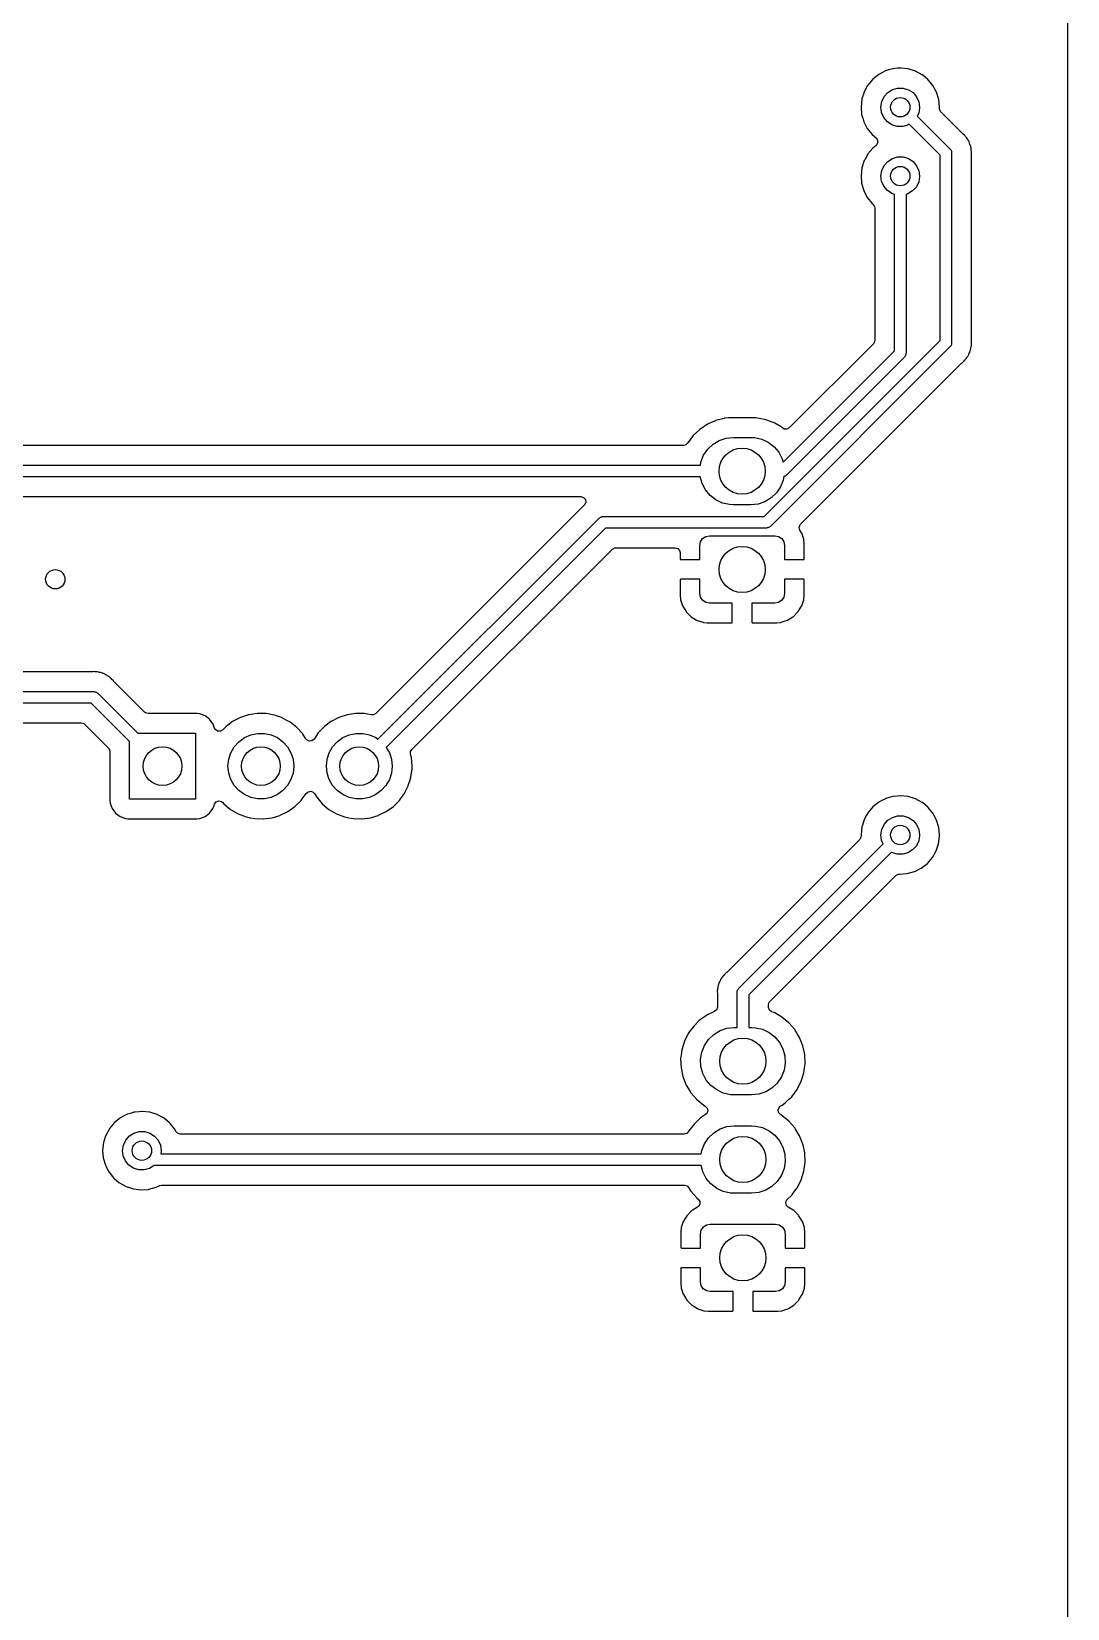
# Model space of a CAD drawing. Extents: x 123 to 292, y -246 to -33.
# Drawn here: x 265.35 to 292.1, y -205.4 to -164.67 of the extents above; entities that cross this region are included whole.
import ezdxf

# ---------------------------------------------------------------- set-up
doc = ezdxf.new("R2010")
doc.units = 0
doc.layers.add('BLACK', color=7, linetype='CONTINUOUS')

msp = doc.modelspace()

# ---------------------------------------------------------------- linework, layer by layer
at = {"layer": 'BLACK', "linetype": 'CONTINUOUS'}
for p, q in [((292.099, -117.357), (292.099, -220.306)), ((287.306, -165.735), (287.227, -165.776)), ((287.397, -165.687), (287.306, -165.735)), ((287.402, -165.684), (287.397, -165.687)), ((287.397, -165.687), (287.397, -165.687)), ((287.481, -165.661), (287.402, -165.684)), ((287.586, -165.63), (287.481, -165.661)), ((287.592, -165.629), (287.586, -165.63)), ((287.586, -165.63), (287.586, -165.63)), ((287.598, -165.628), (287.592, -165.629)), ((287.707, -165.618), (287.598, -165.628)), ((287.598, -165.628), (287.598, -165.628)), ((287.789, -165.611), (287.707, -165.618)), ((287.795, -165.611), (287.789, -165.611)), ((287.98, -165.631), (287.795, -165.611)), ((287.795, -165.611), (287.795, -165.611)), ((287.986, -165.631), (287.98, -165.631)), ((287.98, -165.631), (287.98, -165.631)), ((288.175, -165.69), (287.986, -165.631)), ((288.349, -165.784), (288.175, -165.69)), ((286.939, -166.063), (286.851, -166.225)), ((286.943, -166.057), (286.939, -166.063)), ((286.946, -166.051), (286.943, -166.057)), ((286.943, -166.057), (286.943, -166.057)), ((287.073, -165.9), (286.946, -166.051)), ((287.227, -165.776), (287.073, -165.9)), ((287.458, -166.243), (287.578, -166.168)), ((287.578, -166.168), (287.714, -166.129)), ((287.714, -166.129), (287.856, -166.129)), ((287.856, -166.129), (287.992, -166.17)), ((287.992, -166.17), (288.111, -166.247)), ((288.353, -165.788), (288.349, -165.784)), ((288.495, -165.905), (288.353, -165.788)), ((288.353, -165.788), (288.353, -165.788)), ((288.501, -165.91), (288.495, -165.905)), ((288.505, -165.915), (288.501, -165.91)), ((288.556, -165.977), (288.505, -165.915)), ((288.505, -165.915), (288.505, -165.915)), ((288.626, -166.063), (288.556, -165.977)), ((288.719, -166.238), (288.626, -166.063)), ((286.791, -166.413), (286.769, -166.61)), ((286.793, -166.407), (286.791, -166.413)), ((286.849, -166.231), (286.793, -166.407)), ((286.851, -166.225), (286.849, -166.231)), ((286.849, -166.231), (286.849, -166.231)), ((287.282, -166.618), (287.304, -166.478)), ((287.304, -166.478), (287.364, -166.349)), ((287.364, -166.349), (287.458, -166.243)), ((288.111, -166.247), (288.203, -166.355)), ((288.203, -166.355), (288.262, -166.484)), ((288.262, -166.484), (288.282, -166.624)), ((288.776, -166.427), (288.719, -166.238)), ((288.795, -166.624), (288.776, -166.427)), ((286.769, -166.61), (286.785, -166.807)), ((286.785, -166.807), (286.808, -166.886)), ((286.808, -166.886), (286.812, -166.9)), ((286.812, -166.9), (286.84, -166.997)), ((287.3, -166.758), (287.282, -166.618)), ((287.358, -166.888), (287.3, -166.758)), ((287.449, -166.997), (287.358, -166.888)), ((288.258, -166.776), (288.222, -166.852)), ((288.222, -166.852), (289.065, -167.695)), ((288.282, -166.636), (288.258, -166.776)), ((288.282, -166.624), (288.282, -166.636)), ((288.795, -166.628), (288.795, -166.624)), ((288.795, -166.652), (288.795, -166.628)), ((288.795, -166.628), (288.795, -166.628)), ((288.798, -166.68), (288.795, -166.652)), ((288.832, -166.743), (288.798, -166.68)), ((289.399, -167.31), (288.832, -166.743)), ((286.84, -166.997), (286.93, -167.173)), ((286.93, -167.173), (287.053, -167.328)), ((287.053, -167.328), (287.105, -167.372)), ((287.105, -167.372), (287.158, -167.417)), ((287.567, -167.075), (287.449, -166.997)), ((287.702, -167.118), (287.567, -167.075)), ((287.844, -167.12), (287.702, -167.118)), ((287.981, -167.083), (287.844, -167.12)), ((288.01, -167.065), (287.981, -167.083)), ((288.809, -167.863), (288.01, -167.065)), ((289.408, -167.318), (289.399, -167.31)), ((289.443, -167.347), (289.408, -167.318)), ((289.448, -167.353), (289.443, -167.347)), ((289.456, -167.364), (289.448, -167.353)), ((289.469, -167.379), (289.456, -167.364)), ((289.484, -167.395), (289.469, -167.379)), ((287.073, -167.678), (286.946, -167.829)), ((287.156, -167.612), (287.073, -167.678)), ((287.198, -167.548), (287.156, -167.612)), ((287.158, -167.417), (287.197, -167.477)), ((287.197, -167.477), (287.198, -167.548)), ((289.065, -167.695), (289.075, -167.712)), ((289.075, -167.712), (289.089, -167.726)), ((289.089, -167.726), (289.094, -167.745)), ((289.094, -167.745), (289.104, -167.762)), ((289.104, -167.762), (289.104, -167.782)), ((289.104, -167.782), (289.109, -167.801)), ((289.488, -167.401), (289.484, -167.395)), ((289.507, -167.434), (289.488, -167.401)), ((289.488, -167.401), (289.488, -167.401)), ((289.514, -167.444), (289.507, -167.434)), ((289.541, -167.482), (289.514, -167.444)), ((289.549, -167.502), (289.541, -167.482)), ((289.558, -167.519), (289.549, -167.502)), ((289.568, -167.538), (289.558, -167.519)), ((289.571, -167.545), (289.568, -167.538)), ((289.581, -167.582), (289.571, -167.545)), ((289.571, -167.545), (289.571, -167.545)), ((289.585, -167.593), (289.581, -167.582)), ((289.602, -167.636), (289.585, -167.593)), ((289.604, -167.654), (289.602, -167.636)), ((289.605, -167.658), (289.604, -167.654)), ((289.609, -167.677), (289.605, -167.658)), ((289.615, -167.697), (289.609, -167.677)), ((289.615, -167.705), (289.615, -167.697)), ((289.616, -167.744), (289.615, -167.705)), ((289.615, -167.705), (289.615, -167.705)), ((289.617, -167.756), (289.616, -167.744)), ((289.618, -167.76), (289.617, -167.756)), ((289.618, -167.789), (289.618, -167.76)), ((289.618, -167.793), (289.618, -167.789)), ((289.619, -167.825), (289.618, -167.793)), ((286.791, -168.191), (286.769, -168.388)), ((286.851, -168.003), (286.791, -168.191)), ((286.864, -167.978), (286.851, -168.003)), ((286.943, -167.835), (286.864, -167.978)), ((286.946, -167.829), (286.943, -167.835)), ((286.943, -167.835), (286.943, -167.835)), ((287.304, -168.256), (287.364, -168.127)), ((287.364, -168.127), (287.458, -168.021)), ((287.458, -168.021), (287.578, -167.946)), ((287.578, -167.946), (287.714, -167.907)), ((287.714, -167.907), (287.856, -167.907)), ((287.856, -167.907), (287.992, -167.948)), ((287.992, -167.948), (288.111, -168.025)), ((288.111, -168.025), (288.203, -168.133)), ((288.203, -168.133), (288.262, -168.262)), ((288.809, -172.648), (288.809, -167.863)), ((289.109, -167.801), (289.109, -172.71)), ((289.618, -167.872), (289.62, -167.864)), ((289.618, -167.883), (289.618, -167.872)), ((289.618, -172.673), (289.618, -167.883)), ((289.62, -167.864), (289.619, -167.825)), ((286.769, -168.388), (286.785, -168.585)), ((286.785, -168.585), (286.84, -168.775)), ((287.282, -168.396), (287.304, -168.256)), ((287.3, -168.536), (287.282, -168.396)), ((287.358, -168.666), (287.3, -168.536)), ((288.258, -168.554), (288.197, -168.682)), ((288.282, -168.414), (288.258, -168.554)), ((288.262, -168.262), (288.282, -168.402)), ((288.282, -168.402), (288.282, -168.414)), ((286.84, -168.775), (286.93, -168.951)), ((286.93, -168.951), (287.053, -169.106)), ((287.449, -168.775), (287.358, -168.666)), ((287.567, -168.853), (287.449, -168.775)), ((287.632, -168.874), (287.567, -168.853)), ((287.632, -172.912), (287.632, -168.874)), ((287.981, -168.861), (287.932, -168.874)), ((287.932, -168.874), (287.932, -172.974)), ((288.101, -168.787), (287.981, -168.861)), ((288.197, -168.682), (288.101, -168.787)), ((287.053, -169.106), (287.058, -169.11)), ((287.058, -169.11), (287.058, -169.11)), ((287.058, -169.11), (287.079, -169.128)), ((287.079, -169.128), (287.118, -169.188)), ((287.118, -169.188), (287.123, -169.224)), ((287.123, -169.224), (287.123, -172.649)), ((284.265, -177.192), (288.809, -172.648)), ((287.123, -172.649), (287.103, -172.717)), ((289.618, -172.685), (289.618, -172.673)), ((289.623, -172.731), (289.618, -172.685)), ((289.065, -172.816), (284.433, -177.449)), ((284.756, -175.788), (287.632, -172.912)), ((287.888, -173.08), (284.84, -176.128)), ((287.087, -172.738), (284.917, -174.908)), ((287.103, -172.717), (287.087, -172.738)), ((287.898, -173.063), (287.888, -173.08)), ((287.912, -173.049), (287.898, -173.063)), ((287.917, -173.03), (287.912, -173.049)), ((287.927, -173.013), (287.917, -173.03)), ((287.932, -172.974), (287.927, -172.993)), ((287.927, -172.993), (287.927, -173.013)), ((289.075, -172.799), (289.065, -172.816)), ((289.089, -172.785), (289.075, -172.799)), ((289.094, -172.766), (289.089, -172.785)), ((289.104, -172.749), (289.094, -172.766)), ((289.109, -172.71), (289.104, -172.729)), ((289.104, -172.729), (289.104, -172.749)), ((289.496, -173.1), (289.507, -173.082)), ((289.507, -173.082), (289.517, -173.065)), ((289.517, -173.065), (289.526, -173.054)), ((289.526, -173.054), (289.531, -173.048)), ((289.526, -173.054), (289.526, -173.054)), ((289.531, -173.048), (289.549, -173.006)), ((289.549, -173.006), (289.554, -172.995)), ((289.554, -172.995), (289.576, -172.955)), ((289.576, -172.955), (289.582, -172.934)), ((289.582, -172.934), (289.588, -172.915)), ((289.588, -172.915), (289.597, -172.896)), ((289.597, -172.896), (289.604, -172.85)), ((289.604, -172.85), (289.606, -172.838)), ((289.606, -172.838), (289.616, -172.801)), ((289.616, -172.801), (289.618, -172.794)), ((289.616, -172.801), (289.616, -172.801)), ((289.618, -172.772), (289.619, -172.752)), ((289.618, -172.794), (289.618, -172.772)), ((289.619, -172.752), (289.621, -172.739)), ((289.621, -172.739), (289.623, -172.731)), ((285.209, -177.392), (289.367, -173.234)), ((289.367, -173.234), (289.376, -173.226)), ((289.376, -173.226), (289.382, -173.222)), ((289.376, -173.226), (289.376, -173.226)), ((289.382, -173.222), (289.431, -173.17)), ((289.431, -173.17), (289.434, -173.167)), ((289.434, -173.167), (289.454, -173.147)), ((289.454, -173.147), (289.457, -173.143)), ((289.457, -173.143), (289.465, -173.134)), ((289.465, -173.134), (289.491, -173.106)), ((289.491, -173.106), (289.496, -173.1)), ((283.009, -174.719), (282.899, -174.769)), ((283.013, -174.717), (283.009, -174.719)), ((283.009, -174.719), (283.009, -174.719)), ((283.019, -174.716), (283.013, -174.717)), ((283.235, -174.66), (283.019, -174.716)), ((283.019, -174.716), (283.019, -174.716)), ((283.24, -174.658), (283.235, -174.66)), ((283.235, -174.66), (283.235, -174.66)), ((283.245, -174.658), (283.24, -174.658)), ((283.346, -174.649), (283.245, -174.658)), ((283.245, -174.658), (283.245, -174.658)), ((283.414, -174.643), (283.346, -174.649)), ((284.029, -174.643), (283.414, -174.643)), ((284.03, -174.644), (284.029, -174.643)), ((284.049, -174.644), (284.03, -174.644)), ((284.03, -174.644), (284.03, -174.644)), ((284.053, -174.645), (284.049, -174.644)), ((284.049, -174.644), (284.049, -174.644)), ((284.185, -174.669), (284.053, -174.645)), ((284.278, -174.685), (284.185, -174.669)), ((284.283, -174.686), (284.278, -174.685)), ((284.278, -174.685), (284.278, -174.685)), ((284.503, -174.766), (284.283, -174.686)), ((282.437, -175.105), (282.297, -175.293)), ((282.606, -174.944), (282.437, -175.105)), ((282.8, -174.813), (282.606, -174.944)), ((282.899, -174.769), (282.8, -174.813)), ((284.508, -174.769), (284.503, -174.766)), ((284.539, -174.787), (284.508, -174.769)), ((284.508, -174.769), (284.508, -174.769)), ((284.707, -174.882), (284.539, -174.787)), ((284.748, -174.916), (284.707, -174.882)), ((284.784, -174.937), (284.748, -174.916)), ((284.855, -174.942), (284.784, -174.937)), ((284.917, -174.908), (284.855, -174.942)), ((282.184, -175.363), (223.331, -175.363)), ((282.248, -175.346), (282.184, -175.363)), ((282.29, -175.301), (282.248, -175.346)), ((282.292, -175.302), (282.29, -175.301)), ((282.295, -175.298), (282.292, -175.302)), ((282.297, -175.293), (282.295, -175.298)), ((282.705, -175.614), (282.81, -175.458)), ((282.81, -175.458), (282.947, -175.329)), ((282.947, -175.329), (283.108, -175.232)), ((283.108, -175.232), (283.286, -175.172)), ((283.286, -175.172), (283.473, -175.152)), ((283.473, -175.152), (283.923, -175.152)), ((283.923, -175.152), (284.02, -175.157)), ((284.02, -175.157), (284.203, -175.198)), ((284.203, -175.198), (284.374, -175.278)), ((284.374, -175.278), (284.523, -175.392)), ((284.523, -175.392), (284.644, -175.536)), ((284.644, -175.536), (284.732, -175.702)), ((205.791, -175.872), (282.621, -175.872)), ((282.621, -175.872), (282.635, -175.788)), ((282.635, -175.788), (282.705, -175.614)), ((284.732, -175.702), (284.756, -175.788)), ((282.617, -176.172), (205.853, -176.172)), ((282.664, -176.342), (282.617, -176.172)), ((282.752, -176.508), (282.664, -176.342)), ((284.761, -176.256), (284.691, -176.43)), ((284.776, -176.165), (284.761, -176.256)), ((284.79, -176.157), (284.776, -176.165)), ((284.809, -176.152), (284.79, -176.157)), ((284.823, -176.138), (284.809, -176.152)), ((284.84, -176.128), (284.823, -176.138)), ((215.331, -176.68), (279.537, -176.68)), ((279.537, -176.68), (279.605, -176.701)), ((279.605, -176.701), (279.651, -176.754)), ((279.651, -176.754), (279.661, -176.824)), ((282.873, -176.652), (282.752, -176.508)), ((283.022, -176.766), (282.873, -176.652)), ((284.449, -176.715), (284.288, -176.812)), ((284.586, -176.586), (284.449, -176.715)), ((284.691, -176.43), (284.586, -176.586)), ((279.62, -176.903), (274.239, -182.283)), ((279.628, -176.894), (279.62, -176.903)), ((279.634, -176.887), (279.628, -176.894)), ((279.661, -176.824), (279.634, -176.887)), ((283.193, -176.846), (283.022, -176.766)), ((283.376, -176.887), (283.193, -176.846)), ((283.473, -176.892), (283.376, -176.887)), ((283.923, -176.892), (283.473, -176.892)), ((284.11, -176.872), (283.923, -176.892)), ((284.288, -176.812), (284.11, -176.872)), ((274.294, -182.948), (280.005, -177.236)), ((280.174, -177.492), (274.508, -183.158)), ((280.005, -177.236), (280.023, -177.227)), ((280.023, -177.227), (280.037, -177.213)), ((280.037, -177.213), (280.056, -177.207)), ((280.056, -177.207), (280.073, -177.198)), ((280.073, -177.198), (280.092, -177.198)), ((280.092, -177.198), (280.112, -177.192)), ((280.112, -177.192), (284.265, -177.192)), ((284.327, -177.492), (280.174, -177.492)), ((284.346, -177.487), (284.327, -177.492)), ((284.366, -177.487), (284.346, -177.487)), ((284.383, -177.477), (284.366, -177.487)), ((284.402, -177.472), (284.383, -177.477)), ((284.416, -177.458), (284.402, -177.472)), ((284.433, -177.449), (284.416, -177.458)), ((285.172, -177.479), (285.193, -177.412)), ((285.19, -177.548), (285.172, -177.479)), ((285.23, -177.612), (285.19, -177.548)), ((285.193, -177.412), (285.209, -177.392)), ((282.603, -177.942), (282.622, -177.846)), ((282.603, -178.308), (282.603, -177.942)), ((282.622, -177.846), (282.676, -177.765)), ((282.676, -177.765), (282.757, -177.711)), ((282.757, -177.711), (282.853, -177.692)), ((282.853, -177.692), (284.543, -177.692)), ((284.543, -177.692), (284.639, -177.711)), ((284.639, -177.711), (284.72, -177.765)), ((284.72, -177.765), (284.774, -177.846)), ((284.774, -177.846), (284.793, -177.942)), ((284.793, -177.942), (284.793, -178.308)), ((285.236, -177.625), (285.23, -177.612)), ((285.288, -177.779), (285.236, -177.625)), ((285.291, -177.793), (285.288, -177.779)), ((285.301, -177.888), (285.291, -177.793)), ((285.301, -177.895), (285.301, -177.888)), ((285.301, -178.294), (285.301, -177.895)), ((275.169, -183.216), (280.347, -178.038)), ((280.347, -178.038), (280.41, -178.004)), ((280.41, -178.004), (280.436, -178.001)), ((280.436, -178.001), (281.969, -178.001)), ((281.969, -178.001), (282.037, -178.021)), ((282.037, -178.021), (282.084, -178.075)), ((282.084, -178.075), (282.095, -178.127)), ((282.095, -178.127), (282.095, -178.29)), ((282.095, -178.29), (282.099, -178.305)), ((282.099, -178.305), (282.101, -178.306)), ((282.101, -178.306), (282.109, -178.308)), ((282.109, -178.308), (282.603, -178.308)), ((284.793, -178.308), (285.283, -178.308)), ((285.283, -178.308), (285.298, -178.304)), ((285.298, -178.304), (285.299, -178.302)), ((285.299, -178.302), (285.301, -178.294)), ((282.097, -178.822), (282.095, -178.83)), ((282.095, -178.83), (282.095, -179.229)), ((282.098, -178.82), (282.097, -178.822)), ((282.113, -178.816), (282.098, -178.82)), ((282.603, -178.816), (282.113, -178.816)), ((282.603, -179.182), (282.603, -178.816)), ((282.622, -179.278), (282.603, -179.182)), ((284.793, -179.182), (284.774, -179.278)), ((285.287, -178.816), (284.793, -178.816)), ((284.793, -178.816), (284.793, -179.182)), ((285.295, -178.818), (285.287, -178.816)), ((285.297, -178.819), (285.295, -178.818)), ((285.301, -178.834), (285.297, -178.819)), ((285.301, -179.229), (285.301, -178.834)), ((282.095, -179.229), (282.095, -179.236)), ((282.095, -179.236), (282.105, -179.331)), ((282.105, -179.331), (282.108, -179.345)), ((282.108, -179.345), (282.16, -179.499)), ((282.16, -179.499), (282.166, -179.512)), ((282.166, -179.512), (282.251, -179.65)), ((282.676, -179.359), (282.622, -179.278)), ((282.757, -179.413), (282.676, -179.359)), ((282.853, -179.432), (282.757, -179.413)), ((283.444, -179.432), (282.853, -179.432)), ((283.444, -179.926), (283.444, -179.432)), ((284.543, -179.432), (283.952, -179.432)), ((283.952, -179.432), (283.952, -179.922)), ((284.639, -179.413), (284.543, -179.432)), ((284.72, -179.359), (284.639, -179.413)), ((284.774, -179.278), (284.72, -179.359)), ((285.146, -179.649), (285.231, -179.511)), ((285.231, -179.511), (285.237, -179.498)), ((285.237, -179.498), (285.288, -179.343)), ((285.288, -179.343), (285.291, -179.33)), ((285.291, -179.33), (285.301, -179.236)), ((285.301, -179.236), (285.301, -179.229)), ((282.251, -179.65), (282.26, -179.661)), ((282.26, -179.661), (282.375, -179.776)), ((282.375, -179.776), (282.386, -179.785)), ((282.386, -179.785), (282.524, -179.87)), ((282.524, -179.87), (282.537, -179.876)), ((282.537, -179.876), (282.692, -179.927)), ((282.692, -179.927), (282.705, -179.93)), ((282.705, -179.93), (282.799, -179.94)), ((282.799, -179.94), (282.806, -179.94)), ((282.806, -179.94), (283.426, -179.94)), ((283.426, -179.94), (283.441, -179.936)), ((283.441, -179.936), (283.442, -179.934)), ((283.442, -179.934), (283.444, -179.926)), ((283.952, -179.922), (283.956, -179.937)), ((283.956, -179.937), (283.958, -179.938)), ((283.958, -179.938), (283.966, -179.94)), ((283.966, -179.94), (284.59, -179.94)), ((284.59, -179.94), (284.597, -179.94)), ((284.597, -179.94), (284.692, -179.93)), ((284.692, -179.93), (284.706, -179.927)), ((284.706, -179.927), (284.86, -179.875)), ((284.86, -179.875), (284.873, -179.869)), ((284.873, -179.869), (285.011, -179.784)), ((285.011, -179.784), (285.022, -179.775)), ((285.022, -179.775), (285.137, -179.66)), ((285.137, -179.66), (285.146, -179.649)), ((266.917, -181.206), (253.153, -181.206)), ((266.929, -181.205), (266.917, -181.206)), ((266.975, -181.201), (266.929, -181.205)), ((266.983, -181.202), (266.975, -181.201)), ((266.996, -181.204), (266.983, -181.202)), ((267.016, -181.206), (266.996, -181.204)), ((267.037, -181.206), (267.016, -181.206)), ((267.054, -181.21), (267.037, -181.206)), ((267.082, -181.217), (267.054, -181.21)), ((267.094, -181.219), (267.082, -181.217)), ((267.139, -181.227), (267.094, -181.219)), ((267.159, -181.235), (267.139, -181.227)), ((267.178, -181.242), (267.159, -181.235)), ((267.198, -181.247), (267.178, -181.242)), ((267.205, -181.251), (267.198, -181.247)), ((267.239, -181.269), (267.205, -181.251)), ((267.205, -181.251), (267.205, -181.251)), ((267.249, -181.274), (267.239, -181.269)), ((267.285, -181.29), (267.249, -181.274)), ((267.292, -181.293), (267.285, -181.29)), ((267.285, -181.29), (267.285, -181.29)), ((267.298, -181.298), (267.292, -181.293)), ((267.309, -181.306), (267.298, -181.298)), ((267.325, -181.317), (267.309, -181.306)), ((267.337, -181.323), (267.325, -181.317)), ((267.344, -181.327), (267.337, -181.323)), ((267.36, -181.342), (267.344, -181.327)), ((267.378, -181.359), (267.36, -181.342)), ((267.387, -181.366), (267.378, -181.359)), ((267.39, -181.369), (267.387, -181.366)), ((267.411, -181.39), (267.39, -181.369)), ((267.414, -181.392), (267.411, -181.39)), ((267.465, -181.441), (267.414, -181.392)), ((267.47, -181.448), (267.465, -181.441)), ((267.478, -181.456), (267.47, -181.448)), ((267.47, -181.448), (267.47, -181.448)), ((268.268, -182.247), (267.478, -181.456)), ((266.892, -182.014), (238.76, -182.014)), ((238.822, -181.714), (266.954, -181.714)), ((267.882, -183.004), (266.892, -182.014)), ((266.954, -181.714), (266.973, -181.719)), ((266.973, -181.719), (266.993, -181.719)), ((266.993, -181.719), (267.01, -181.729)), ((267.01, -181.729), (267.029, -181.734)), ((267.029, -181.734), (267.043, -181.748)), ((267.043, -181.748), (267.06, -181.758)), ((267.06, -181.758), (268.094, -182.792)), ((268.289, -182.263), (268.268, -182.247)), ((268.357, -182.284), (268.289, -182.263)), ((269.63, -182.284), (268.357, -182.284)), ((269.692, -182.29), (269.63, -182.284)), ((269.829, -182.341), (269.692, -182.29)), ((269.945, -182.429), (269.829, -182.341)), ((270.033, -182.545), (269.945, -182.429)), ((270.696, -182.41), (270.56, -182.481)), ((270.744, -182.385), (270.696, -182.41)), ((270.956, -182.316), (270.744, -182.385)), ((271.177, -182.282), (270.956, -182.316)), ((271.182, -182.282), (271.177, -182.282)), ((271.326, -182.284), (271.182, -182.282)), ((271.182, -182.282), (271.182, -182.282)), ((271.4, -182.285), (271.326, -182.284)), ((271.405, -182.286), (271.4, -182.285)), ((271.615, -182.323), (271.405, -182.286)), ((271.405, -182.286), (271.405, -182.286)), ((271.62, -182.324), (271.615, -182.323)), ((271.615, -182.323), (271.615, -182.323)), ((271.625, -182.326), (271.62, -182.324)), ((271.826, -182.397), (271.625, -182.326)), ((271.625, -182.326), (271.625, -182.326)), ((271.831, -182.399), (271.826, -182.397)), ((271.826, -182.397), (271.826, -182.397)), ((271.973, -182.477), (271.831, -182.399)), ((273.236, -182.41), (273.1, -182.481)), ((273.284, -182.385), (273.236, -182.41)), ((273.496, -182.316), (273.284, -182.385)), ((273.717, -182.282), (273.496, -182.316)), ((273.722, -182.282), (273.717, -182.282)), ((273.866, -182.284), (273.722, -182.282)), ((273.722, -182.282), (273.722, -182.282)), ((273.94, -182.285), (273.866, -182.284)), ((273.945, -182.286), (273.94, -182.285)), ((274.037, -182.302), (273.945, -182.286)), ((273.945, -182.286), (273.945, -182.286)), ((274.128, -182.318), (274.037, -182.302)), ((274.177, -182.317), (274.128, -182.318)), ((274.239, -182.283), (274.177, -182.317)), ((238.797, -182.522), (266.629, -182.522)), ((266.629, -182.522), (266.697, -182.543)), ((266.697, -182.543), (266.718, -182.559)), ((266.718, -182.559), (267.337, -183.178)), ((268.094, -182.792), (269.582, -182.792)), ((269.582, -182.792), (269.582, -184.492)), ((270.036, -182.554), (270.033, -182.545)), ((270.077, -182.664), (270.036, -182.554)), ((270.096, -182.698), (270.077, -182.664)), ((270.154, -182.739), (270.096, -182.698)), ((270.225, -182.742), (270.154, -182.739)), ((270.286, -182.707), (270.225, -182.742)), ((270.311, -182.682), (270.286, -182.707)), ((270.367, -182.623), (270.311, -182.682)), ((270.371, -182.62), (270.367, -182.623)), ((270.541, -182.492), (270.371, -182.62)), ((270.546, -182.489), (270.541, -182.492)), ((270.541, -182.492), (270.541, -182.492)), ((270.56, -182.481), (270.546, -182.489)), ((270.847, -182.906), (271.009, -182.834)), ((271.009, -182.834), (271.183, -182.797)), ((271.183, -182.797), (271.361, -182.797)), ((271.361, -182.797), (271.535, -182.834)), ((271.535, -182.834), (271.697, -182.906)), ((271.99, -182.486), (271.973, -182.477)), ((272.026, -182.507), (271.99, -182.486)), ((272.03, -182.51), (272.026, -182.507)), ((272.198, -182.642), (272.03, -182.51)), ((272.03, -182.51), (272.03, -182.51)), ((272.202, -182.645), (272.198, -182.642)), ((272.198, -182.642), (272.198, -182.642)), ((272.352, -182.81), (272.202, -182.645)), ((272.355, -182.815), (272.352, -182.81)), ((272.435, -182.939), (272.355, -182.815)), ((272.355, -182.815), (272.355, -182.815)), ((272.753, -182.784), (272.645, -182.942)), ((272.796, -182.739), (272.753, -182.784)), ((272.903, -182.626), (272.796, -182.739)), ((272.907, -182.623), (272.903, -182.626)), ((272.911, -182.62), (272.907, -182.623)), ((273.081, -182.492), (272.911, -182.62)), ((273.086, -182.489), (273.081, -182.492)), ((273.081, -182.492), (273.081, -182.492)), ((273.1, -182.481), (273.086, -182.489)), ((273.387, -182.906), (273.549, -182.834)), ((273.549, -182.834), (273.723, -182.797)), ((273.723, -182.797), (273.901, -182.797)), ((273.901, -182.797), (274.075, -182.834)), ((274.075, -182.834), (274.237, -182.906)), ((267.337, -183.178), (267.371, -183.24)), ((267.371, -183.24), (267.373, -183.267)), ((267.373, -183.267), (267.373, -184.54)), ((267.882, -184.492), (267.882, -183.004)), ((270.495, -183.296), (270.584, -183.142)), ((270.584, -183.142), (270.703, -183.01)), ((270.703, -183.01), (270.847, -182.906)), ((271.697, -182.906), (271.841, -183.01)), ((271.841, -183.01), (271.96, -183.142)), ((271.96, -183.142), (272.049, -183.296)), ((272.456, -182.964), (272.435, -182.939)), ((272.52, -182.995), (272.456, -182.964)), ((272.59, -182.987), (272.52, -182.995)), ((272.645, -182.942), (272.59, -182.987)), ((273.035, -183.296), (273.124, -183.142)), ((273.124, -183.142), (273.243, -183.01)), ((273.243, -183.01), (273.387, -182.906)), ((274.237, -182.906), (274.294, -182.948)), ((274.508, -183.158), (274.589, -183.296)), ((275.136, -183.336), (275.139, -183.265)), ((275.139, -183.265), (275.169, -183.216)), ((270.422, -183.642), (270.441, -183.465)), ((270.441, -183.819), (270.422, -183.642)), ((270.441, -183.465), (270.495, -183.296)), ((272.049, -183.296), (272.103, -183.465)), ((272.103, -183.465), (272.122, -183.642)), ((272.122, -183.642), (272.103, -183.819)), ((272.962, -183.642), (272.981, -183.465)), ((272.981, -183.819), (272.962, -183.642)), ((272.981, -183.465), (273.035, -183.296)), ((274.589, -183.296), (274.643, -183.465)), ((274.643, -183.465), (274.662, -183.642)), ((274.662, -183.642), (274.643, -183.819)), ((275.157, -183.419), (275.136, -183.336)), ((275.175, -183.642), (275.157, -183.419)), ((275.174, -183.693), (275.175, -183.645)), ((275.175, -183.645), (275.175, -183.642)), ((275.175, -183.645), (275.175, -183.645)), ((270.495, -183.988), (270.441, -183.819)), ((270.584, -184.142), (270.495, -183.988)), ((272.049, -183.988), (271.96, -184.142)), ((272.103, -183.819), (272.049, -183.988)), ((273.035, -183.988), (272.981, -183.819)), ((273.124, -184.142), (273.035, -183.988)), ((274.589, -183.988), (274.5, -184.142)), ((274.643, -183.819), (274.589, -183.988)), ((275.079, -184.144), (275.125, -183.992)), ((275.125, -183.992), (275.143, -183.935)), ((275.143, -183.935), (275.144, -183.93)), ((275.143, -183.935), (275.143, -183.935)), ((275.144, -183.93), (275.174, -183.709)), ((275.174, -183.709), (275.174, -183.693)), ((269.582, -184.492), (267.882, -184.492)), ((270.703, -184.274), (270.584, -184.142)), ((270.847, -184.378), (270.703, -184.274)), ((271.009, -184.45), (270.847, -184.378)), ((271.183, -184.487), (271.009, -184.45)), ((271.361, -184.487), (271.183, -184.487)), ((271.535, -184.45), (271.361, -184.487)), ((271.697, -184.378), (271.535, -184.45)), ((271.841, -184.274), (271.697, -184.378)), ((271.96, -184.142), (271.841, -184.274)), ((272.31, -184.525), (272.339, -184.486)), ((272.339, -184.486), (272.44, -184.344)), ((272.44, -184.344), (272.442, -184.345)), ((272.442, -184.345), (272.489, -184.302)), ((272.489, -184.302), (272.559, -184.29)), ((272.559, -184.29), (272.624, -184.317)), ((272.624, -184.317), (272.652, -184.349)), ((272.652, -184.349), (272.712, -184.447)), ((272.712, -184.447), (272.858, -184.616)), ((273.243, -184.274), (273.124, -184.142)), ((273.387, -184.378), (273.243, -184.274)), ((273.549, -184.45), (273.387, -184.378)), ((273.723, -184.487), (273.549, -184.45)), ((273.901, -184.487), (273.723, -184.487)), ((274.075, -184.45), (273.901, -184.487)), ((274.237, -184.378), (274.075, -184.45)), ((274.381, -184.274), (274.237, -184.378)), ((274.5, -184.142), (274.381, -184.274)), ((274.85, -184.525), (274.879, -184.486)), ((274.879, -184.486), (274.977, -184.348)), ((274.977, -184.348), (274.98, -184.344)), ((274.98, -184.344), (275.001, -184.302)), ((275.001, -184.302), (275.077, -184.148)), ((275.077, -184.148), (275.079, -184.144)), ((275.077, -184.148), (275.077, -184.148)), ((287.397, -184.483), (287.324, -184.521)), ((287.402, -184.48), (287.397, -184.483)), ((287.397, -184.483), (287.397, -184.483)), ((287.531, -184.443), (287.402, -184.48)), ((287.586, -184.426), (287.531, -184.443)), ((287.592, -184.425), (287.586, -184.426)), ((287.586, -184.426), (287.586, -184.426)), ((287.598, -184.424), (287.592, -184.425)), ((287.707, -184.414), (287.598, -184.424)), ((287.598, -184.424), (287.598, -184.424)), ((287.789, -184.407), (287.707, -184.414)), ((287.795, -184.407), (287.789, -184.407)), ((287.98, -184.427), (287.795, -184.407)), ((287.795, -184.407), (287.795, -184.407)), ((287.986, -184.427), (287.98, -184.427)), ((287.98, -184.427), (287.98, -184.427)), ((288.175, -184.486), (287.986, -184.427)), ((288.349, -184.58), (288.175, -184.486)), ((267.373, -184.54), (267.38, -184.602)), ((267.38, -184.602), (267.431, -184.739)), ((267.431, -184.739), (267.519, -184.855)), ((267.519, -184.855), (267.635, -184.943)), ((269.829, -184.943), (269.945, -184.855)), ((269.945, -184.855), (270.033, -184.739)), ((270.033, -184.739), (270.055, -184.68)), ((270.055, -184.68), (270.077, -184.621)), ((270.077, -184.621), (270.119, -184.565)), ((270.119, -184.565), (270.186, -184.54)), ((270.186, -184.54), (270.255, -184.555)), ((270.255, -184.555), (270.29, -184.583)), ((270.29, -184.583), (270.318, -184.616)), ((270.318, -184.616), (270.49, -184.759)), ((270.49, -184.759), (270.683, -184.871)), ((270.683, -184.871), (270.892, -184.951)), ((271.769, -184.911), (271.97, -184.813)), ((271.97, -184.813), (272.152, -184.683)), ((272.152, -184.683), (272.31, -184.525)), ((272.858, -184.616), (273.03, -184.759)), ((273.03, -184.759), (273.223, -184.871)), ((273.223, -184.871), (273.432, -184.951)), ((274.309, -184.911), (274.51, -184.813)), ((274.51, -184.813), (274.692, -184.683)), ((274.692, -184.683), (274.85, -184.525)), ((286.943, -184.853), (286.911, -184.911)), ((286.946, -184.847), (286.943, -184.853)), ((286.943, -184.853), (286.943, -184.853)), ((287.073, -184.696), (286.946, -184.847)), ((287.227, -184.572), (287.073, -184.696)), ((287.324, -184.521), (287.227, -184.572)), ((288.353, -184.584), (288.349, -184.58)), ((288.495, -184.701), (288.353, -184.584)), ((288.353, -184.584), (288.353, -184.584)), ((288.501, -184.706), (288.495, -184.701)), ((288.505, -184.711), (288.501, -184.706)), ((288.541, -184.755), (288.505, -184.711)), ((288.505, -184.711), (288.505, -184.711)), ((288.626, -184.859), (288.541, -184.755)), ((288.719, -185.034), (288.626, -184.859)), ((267.635, -184.943), (267.772, -184.994)), ((267.772, -184.994), (267.834, -185)), ((267.834, -185), (269.63, -185)), ((269.63, -185), (269.692, -184.994)), ((269.692, -184.994), (269.829, -184.943)), ((270.892, -184.951), (270.897, -184.952)), ((270.897, -184.952), (270.897, -184.952)), ((270.897, -184.952), (271.004, -184.974)), ((271.004, -184.974), (271.111, -184.996)), ((271.111, -184.996), (271.116, -184.996)), ((271.116, -184.996), (271.116, -184.996)), ((271.116, -184.996), (271.329, -185.004)), ((271.329, -185.004), (271.329, -185.004)), ((271.329, -185.004), (271.334, -185.004)), ((271.334, -185.004), (271.339, -185.003)), ((271.339, -185.003), (271.55, -184.976)), ((271.339, -185.003), (271.339, -185.003)), ((271.55, -184.976), (271.555, -184.975)), ((271.55, -184.976), (271.55, -184.976)), ((271.555, -184.975), (271.56, -184.974)), ((271.56, -184.974), (271.764, -184.913)), ((271.764, -184.913), (271.769, -184.911)), ((271.764, -184.913), (271.764, -184.913)), ((273.432, -184.951), (273.437, -184.952)), ((273.437, -184.952), (273.437, -184.952)), ((273.437, -184.952), (273.544, -184.974)), ((273.544, -184.974), (273.651, -184.996)), ((273.651, -184.996), (273.656, -184.996)), ((273.656, -184.996), (273.656, -184.996)), ((273.656, -184.996), (273.869, -185.004)), ((273.869, -185.004), (273.869, -185.004)), ((273.869, -185.004), (273.874, -185.004)), ((273.874, -185.004), (273.879, -185.003)), ((273.879, -185.003), (274.09, -184.976)), ((273.879, -185.003), (273.879, -185.003)), ((274.09, -184.976), (274.095, -184.975)), ((274.09, -184.976), (274.09, -184.976)), ((274.095, -184.975), (274.1, -184.974)), ((274.1, -184.974), (274.304, -184.913)), ((274.304, -184.913), (274.309, -184.911)), ((274.304, -184.913), (274.304, -184.913)), ((286.791, -185.209), (286.769, -185.406)), ((286.797, -185.189), (286.791, -185.209)), ((286.849, -185.027), (286.797, -185.189)), ((286.851, -185.021), (286.849, -185.027)), ((286.849, -185.027), (286.849, -185.027)), ((286.911, -184.911), (286.851, -185.021)), ((287.282, -185.414), (287.304, -185.274)), ((287.304, -185.274), (287.364, -185.145)), ((287.364, -185.145), (287.458, -185.039)), ((287.458, -185.039), (287.578, -184.964)), ((287.578, -184.964), (287.714, -184.925)), ((287.714, -184.925), (287.856, -184.925)), ((287.856, -184.925), (287.992, -184.966)), ((287.992, -184.966), (288.111, -185.043)), ((288.111, -185.043), (288.203, -185.151)), ((288.203, -185.151), (288.262, -185.28)), ((288.262, -185.28), (288.282, -185.42)), ((288.776, -185.223), (288.719, -185.034)), ((288.795, -185.42), (288.776, -185.223)), ((286.735, -185.536), (283.31, -188.96)), ((283.612, -189.378), (287.342, -185.648)), ((286.757, -185.506), (286.735, -185.536)), ((286.771, -185.436), (286.757, -185.506)), ((286.769, -185.406), (286.769, -185.412)), ((286.769, -185.412), (286.771, -185.436)), ((287.3, -185.554), (287.282, -185.414)), ((287.342, -185.648), (287.3, -185.554)), ((288.197, -185.7), (288.101, -185.805)), ((288.258, -185.572), (288.197, -185.7)), ((288.282, -185.432), (288.258, -185.572)), ((288.282, -185.42), (288.282, -185.432)), ((288.708, -185.832), (288.77, -185.645)), ((288.77, -185.645), (288.795, -185.448)), ((288.795, -185.448), (288.795, -185.42)), ((287.552, -185.862), (283.868, -189.546)), ((287.567, -185.871), (287.552, -185.862)), ((287.702, -185.914), (287.567, -185.871)), ((287.844, -185.916), (287.702, -185.914)), ((287.981, -185.879), (287.844, -185.916)), ((288.101, -185.805), (287.981, -185.879)), ((288.481, -186.154), (288.61, -186.004)), ((288.61, -186.004), (288.708, -185.832)), ((284.413, -189.72), (287.664, -186.469)), ((287.664, -186.469), (287.726, -186.435)), ((287.726, -186.435), (287.755, -186.432)), ((287.755, -186.432), (287.761, -186.433)), ((287.761, -186.433), (287.767, -186.433)), ((287.767, -186.433), (287.952, -186.418)), ((287.767, -186.433), (287.767, -186.433)), ((287.952, -186.418), (287.952, -186.418)), ((287.952, -186.418), (287.958, -186.418)), ((287.958, -186.418), (288.148, -186.365)), ((288.148, -186.365), (288.154, -186.362)), ((288.154, -186.362), (288.319, -186.278)), ((288.154, -186.362), (288.154, -186.362)), ((288.319, -186.278), (288.325, -186.276)), ((288.319, -186.278), (288.319, -186.278)), ((288.325, -186.276), (288.481, -186.154)), ((283.289, -188.978), (283.246, -189.024)), ((283.295, -188.973), (283.289, -188.978)), ((283.289, -188.978), (283.289, -188.978)), ((283.302, -188.968), (283.295, -188.973)), ((283.31, -188.96), (283.302, -188.968)), ((283.302, -188.968), (283.302, -188.968)), ((283.071, -189.356), (283.06, -189.401)), ((283.073, -189.344), (283.071, -189.356)), ((283.079, -189.307), (283.073, -189.344)), ((283.081, -189.299), (283.079, -189.307)), ((283.089, -189.279), (283.081, -189.299)), ((283.096, -189.26), (283.089, -189.279)), ((283.101, -189.24), (283.096, -189.26)), ((283.117, -189.21), (283.101, -189.24)), ((283.123, -189.199), (283.117, -189.21)), ((283.128, -189.189), (283.123, -189.199)), ((283.144, -189.153), (283.128, -189.189)), ((283.147, -189.146), (283.144, -189.153)), ((283.144, -189.153), (283.144, -189.153)), ((283.155, -189.135), (283.147, -189.146)), ((283.16, -189.129), (283.155, -189.135)), ((283.171, -189.113), (283.16, -189.129)), ((283.177, -189.101), (283.171, -189.113)), ((283.181, -189.094), (283.177, -189.101)), ((283.177, -189.101), (283.177, -189.101)), ((283.213, -189.06), (283.181, -189.094)), ((283.22, -189.051), (283.213, -189.06)), ((283.223, -189.048), (283.22, -189.051)), ((283.244, -189.027), (283.223, -189.048)), ((283.246, -189.024), (283.244, -189.027)), ((283.602, -189.395), (283.612, -189.378)), ((283.058, -189.442), (283.055, -189.463)), ((283.055, -189.463), (283.055, -189.471)), ((283.055, -189.471), (283.059, -189.509)), ((283.06, -189.422), (283.058, -189.442)), ((283.059, -189.509), (283.06, -189.521)), ((283.06, -189.401), (283.06, -189.422)), ((283.06, -189.521), (283.06, -189.864)), ((283.568, -189.484), (283.573, -189.465)), ((283.568, -190.392), (283.568, -189.484)), ((283.573, -189.445), (283.583, -189.428)), ((283.573, -189.465), (283.573, -189.445)), ((283.583, -189.428), (283.588, -189.409)), ((283.588, -189.409), (283.602, -189.395)), ((283.868, -189.546), (283.868, -190.392)), ((284.376, -189.809), (284.397, -189.741)), ((284.397, -189.741), (284.413, -189.72)), ((282.622, -190.187), (282.593, -190.215)), ((282.626, -190.184), (282.622, -190.187)), ((282.622, -190.187), (282.622, -190.187)), ((282.803, -190.065), (282.626, -190.184)), ((282.816, -190.056), (282.803, -190.065)), ((282.82, -190.053), (282.816, -190.056)), ((282.816, -190.056), (282.816, -190.056)), ((282.985, -189.979), (282.82, -190.053)), ((283.039, -189.932), (282.985, -189.979)), ((283.06, -189.864), (283.039, -189.932)), ((284.376, -189.865), (284.376, -189.809)), ((284.377, -189.875), (284.376, -189.865)), ((284.402, -189.941), (284.377, -189.875)), ((284.46, -189.983), (284.402, -189.941)), ((284.523, -190.006), (284.46, -189.983)), ((284.528, -190.009), (284.523, -190.006)), ((284.541, -190.016), (284.528, -190.009)), ((284.528, -190.009), (284.528, -190.009)), ((284.727, -190.122), (284.541, -190.016)), ((284.908, -190.27), (284.727, -190.122)), ((282.315, -190.538), (282.257, -190.652)), ((282.317, -190.533), (282.315, -190.538)), ((282.315, -190.538), (282.315, -190.538)), ((282.457, -190.345), (282.317, -190.533)), ((282.593, -190.215), (282.457, -190.345)), ((282.83, -190.698), (282.967, -190.569)), ((282.967, -190.569), (283.128, -190.472)), ((283.128, -190.472), (283.306, -190.412)), ((283.306, -190.412), (283.493, -190.392)), ((283.493, -190.392), (283.568, -190.392)), ((283.868, -190.392), (283.943, -190.392)), ((283.943, -190.392), (284.04, -190.397)), ((284.04, -190.397), (284.223, -190.438)), ((284.223, -190.438), (284.394, -190.518)), ((284.394, -190.518), (284.543, -190.632)), ((285.061, -190.447), (284.908, -190.27)), ((285.064, -190.451), (285.061, -190.447)), ((285.071, -190.464), (285.064, -190.451)), ((285.064, -190.451), (285.064, -190.451)), ((285.182, -190.647), (285.071, -190.464)), ((282.141, -190.97), (282.124, -191.099)), ((282.142, -190.965), (282.141, -190.97)), ((282.141, -190.97), (282.141, -190.97)), ((282.211, -190.742), (282.142, -190.965)), ((282.257, -190.652), (282.211, -190.742)), ((282.655, -191.028), (282.725, -190.854)), ((282.725, -190.854), (282.83, -190.698)), ((284.543, -190.632), (284.664, -190.776)), ((284.664, -190.776), (284.752, -190.942)), ((284.752, -190.942), (284.802, -191.123)), ((285.268, -190.864), (285.182, -190.647)), ((285.316, -191.093), (285.268, -190.864)), ((282.124, -191.099), (282.111, -191.197)), ((282.111, -191.197), (282.12, -191.431)), ((282.624, -191.213), (282.655, -191.028)), ((282.634, -191.401), (282.624, -191.213)), ((282.684, -191.582), (282.634, -191.401)), ((284.812, -191.311), (284.781, -191.496)), ((284.802, -191.123), (284.812, -191.311)), ((285.311, -191.431), (285.324, -191.332)), ((285.325, -191.327), (285.316, -191.093)), ((285.324, -191.332), (285.325, -191.327)), ((285.324, -191.332), (285.324, -191.332)), ((282.12, -191.431), (282.168, -191.66)), ((282.168, -191.66), (282.254, -191.877)), ((282.772, -191.748), (282.684, -191.582)), ((282.893, -191.892), (282.772, -191.748)), ((284.606, -191.826), (284.469, -191.955)), ((284.711, -191.67), (284.606, -191.826)), ((284.781, -191.496), (284.711, -191.67)), ((285.174, -191.882), (285.222, -191.787)), ((285.222, -191.787), (285.225, -191.782)), ((285.222, -191.787), (285.222, -191.787)), ((285.225, -191.782), (285.294, -191.559)), ((285.294, -191.559), (285.311, -191.431)), ((282.254, -191.877), (282.257, -191.882)), ((282.257, -191.882), (282.358, -192.049)), ((282.358, -192.049), (282.375, -192.077)), ((282.375, -192.077), (282.528, -192.254)), ((283.042, -192.006), (282.893, -191.892)), ((283.213, -192.086), (283.042, -192.006)), ((283.396, -192.127), (283.213, -192.086)), ((283.493, -192.132), (283.396, -192.127)), ((283.943, -192.132), (283.493, -192.132)), ((284.13, -192.112), (283.943, -192.132)), ((284.308, -192.052), (284.13, -192.112)), ((284.469, -191.955), (284.308, -192.052)), ((284.9, -192.254), (284.979, -192.179)), ((284.979, -192.179), (285.119, -191.991)), ((285.119, -191.991), (285.174, -191.882)), ((267.814, -192.637), (267.77, -192.659)), ((267.819, -192.634), (267.814, -192.637)), ((267.814, -192.637), (267.814, -192.637)), ((267.9, -192.61), (267.819, -192.634)), ((268.003, -192.58), (267.9, -192.61)), ((268.009, -192.578), (268.003, -192.58)), ((268.003, -192.58), (268.003, -192.58)), ((268.015, -192.577), (268.009, -192.578)), ((268.129, -192.567), (268.015, -192.577)), ((268.015, -192.577), (268.015, -192.577)), ((268.206, -192.56), (268.129, -192.567)), ((268.212, -192.561), (268.206, -192.56)), ((268.396, -192.58), (268.212, -192.561)), ((268.212, -192.561), (268.212, -192.561)), ((268.402, -192.581), (268.396, -192.58)), ((268.396, -192.58), (268.396, -192.58)), ((268.591, -192.639), (268.402, -192.581)), ((268.765, -192.733), (268.591, -192.639)), ((282.528, -192.254), (282.709, -192.402)), ((282.749, -192.641), (282.626, -192.724)), ((282.709, -192.402), (282.714, -192.405)), ((282.714, -192.405), (282.714, -192.405)), ((282.714, -192.405), (282.747, -192.423)), ((282.747, -192.423), (282.796, -192.474)), ((282.755, -192.637), (282.749, -192.641)), ((282.784, -192.61), (282.755, -192.637)), ((282.81, -192.544), (282.784, -192.61)), ((282.796, -192.474), (282.81, -192.544)), ((284.626, -192.52), (284.652, -192.454)), ((284.64, -192.59), (284.626, -192.52)), ((284.689, -192.641), (284.64, -192.59)), ((284.652, -192.454), (284.681, -192.427)), ((284.681, -192.427), (284.728, -192.395)), ((284.722, -192.659), (284.689, -192.641)), ((284.728, -192.395), (284.81, -192.34)), ((284.81, -192.34), (284.819, -192.331)), ((284.819, -192.331), (284.9, -192.254)), ((267.359, -193.006), (267.284, -193.143)), ((267.362, -193.001), (267.359, -193.006)), ((267.359, -193.006), (267.359, -193.006)), ((267.49, -192.849), (267.362, -193.001)), ((267.644, -192.725), (267.49, -192.849)), ((267.77, -192.659), (267.644, -192.725)), ((268.77, -192.737), (268.765, -192.733)), ((268.911, -192.854), (268.77, -192.737)), ((268.77, -192.737), (268.77, -192.737)), ((268.918, -192.859), (268.911, -192.854)), ((268.922, -192.864), (268.918, -192.859)), ((268.936, -192.882), (268.922, -192.864)), ((268.922, -192.864), (268.922, -192.864)), ((269.043, -193.013), (268.936, -192.882)), ((269.046, -193.018), (269.043, -193.013)), ((269.077, -193.077), (269.046, -193.018)), ((282.457, -192.885), (282.317, -193.073)), ((282.626, -192.724), (282.457, -192.885)), ((282.967, -193.109), (283.128, -193.012)), ((283.128, -193.012), (283.306, -192.952)), ((283.306, -192.952), (283.493, -192.932)), ((283.493, -192.932), (283.943, -192.932)), ((283.943, -192.932), (284.04, -192.937)), ((284.04, -192.937), (284.223, -192.978)), ((284.223, -192.978), (284.394, -193.058)), ((284.727, -192.662), (284.722, -192.659)), ((284.722, -192.659), (284.722, -192.659)), ((284.908, -192.81), (284.727, -192.662)), ((285.061, -192.987), (284.908, -192.81)), ((285.064, -192.991), (285.061, -192.987)), ((285.08, -193.018), (285.064, -192.991)), ((285.064, -192.991), (285.064, -192.991)), ((285.182, -193.187), (285.08, -193.018)), ((267.207, -193.363), (267.185, -193.559)), ((267.252, -193.223), (267.207, -193.363)), ((267.265, -193.18), (267.252, -193.223)), ((267.267, -193.174), (267.265, -193.18)), ((267.265, -193.18), (267.265, -193.18)), ((267.284, -193.143), (267.267, -193.174)), ((267.699, -193.567), (267.72, -193.427)), ((267.72, -193.427), (267.781, -193.299)), ((267.781, -193.299), (267.875, -193.193)), ((267.875, -193.193), (267.994, -193.117)), ((267.994, -193.117), (268.131, -193.078)), ((268.131, -193.078), (268.273, -193.079)), ((268.273, -193.079), (268.408, -193.12)), ((268.408, -193.12), (268.527, -193.197)), ((268.527, -193.197), (268.62, -193.304)), ((268.62, -193.304), (268.679, -193.433)), ((268.679, -193.433), (268.699, -193.573)), ((269.12, -193.123), (269.077, -193.077)), ((269.188, -193.143), (269.12, -193.123)), ((282.204, -193.143), (269.188, -193.143)), ((282.268, -193.126), (282.204, -193.143)), ((282.31, -193.081), (282.268, -193.126)), ((282.312, -193.082), (282.31, -193.081)), ((282.315, -193.078), (282.312, -193.082)), ((282.317, -193.073), (282.315, -193.078)), ((282.655, -193.568), (282.725, -193.394)), ((282.725, -193.394), (282.83, -193.238)), ((282.83, -193.238), (282.967, -193.109)), ((284.394, -193.058), (284.543, -193.172)), ((284.543, -193.172), (284.664, -193.316)), ((284.664, -193.316), (284.752, -193.482)), ((285.268, -193.404), (285.182, -193.187)), ((285.269, -193.41), (285.268, -193.404)), ((285.271, -193.419), (285.269, -193.41)), ((285.269, -193.41), (285.269, -193.41)), ((285.316, -193.633), (285.271, -193.419)), ((267.185, -193.559), (267.186, -193.565)), ((267.186, -193.565), (267.201, -193.748)), ((267.201, -193.748), (267.202, -193.756)), ((267.202, -193.756), (267.256, -193.946)), ((267.717, -193.708), (267.699, -193.567)), ((267.774, -193.838), (267.717, -193.708)), ((267.865, -193.946), (267.774, -193.838)), ((268.698, -193.586), (268.687, -193.652)), ((268.687, -193.652), (282.641, -193.652)), ((268.699, -193.573), (268.698, -193.586)), ((282.641, -193.652), (282.655, -193.568)), ((284.752, -193.482), (284.802, -193.663)), ((284.812, -193.851), (284.781, -194.036)), ((284.802, -193.663), (284.812, -193.851)), ((285.325, -193.867), (285.316, -193.633)), ((267.256, -193.946), (267.275, -193.982)), ((267.275, -193.982), (267.332, -194.094)), ((267.332, -194.094), (267.347, -194.122)), ((267.347, -194.122), (267.47, -194.277)), ((267.983, -194.025), (267.865, -193.946)), ((268.119, -194.067), (267.983, -194.025)), ((268.26, -194.07), (268.119, -194.067)), ((268.397, -194.032), (268.26, -194.07)), ((268.518, -193.958), (268.397, -194.032)), ((268.524, -193.952), (268.518, -193.958)), ((282.637, -193.952), (268.524, -193.952)), ((282.684, -194.122), (282.637, -193.952)), ((282.772, -194.288), (282.684, -194.122)), ((284.711, -194.21), (284.606, -194.366)), ((284.781, -194.036), (284.711, -194.21)), ((285.225, -194.322), (285.294, -194.099)), ((285.294, -194.099), (285.3, -194.052)), ((285.3, -194.052), (285.324, -193.872)), ((285.324, -193.872), (285.325, -193.867)), ((285.324, -193.872), (285.324, -193.872)), ((267.47, -194.277), (267.474, -194.281)), ((267.474, -194.281), (267.474, -194.281)), ((267.474, -194.281), (267.604, -194.392)), ((267.604, -194.392), (267.62, -194.406)), ((267.62, -194.406), (267.793, -194.502)), ((267.793, -194.502), (267.981, -194.563)), ((267.981, -194.563), (268.177, -194.587)), ((268.177, -194.587), (268.184, -194.586)), ((268.184, -194.586), (268.368, -194.572)), ((268.184, -194.586), (268.184, -194.586)), ((268.368, -194.572), (268.375, -194.571)), ((268.368, -194.572), (268.368, -194.572)), ((268.375, -194.571), (268.565, -194.518)), ((268.565, -194.518), (268.571, -194.515)), ((268.571, -194.515), (268.647, -194.477)), ((268.571, -194.515), (268.571, -194.515)), ((268.647, -194.477), (268.652, -194.474)), ((268.652, -194.474), (268.709, -194.46)), ((268.709, -194.46), (282.209, -194.46)), ((282.209, -194.46), (282.277, -194.481)), ((282.277, -194.481), (282.317, -194.521)), ((282.317, -194.521), (282.375, -194.617)), ((282.375, -194.617), (282.528, -194.794)), ((282.893, -194.432), (282.772, -194.288)), ((283.042, -194.546), (282.893, -194.432)), ((283.213, -194.626), (283.042, -194.546)), ((283.396, -194.667), (283.213, -194.626)), ((283.493, -194.672), (283.396, -194.667)), ((283.943, -194.672), (283.493, -194.672)), ((284.13, -194.652), (283.943, -194.672)), ((284.308, -194.592), (284.13, -194.652)), ((284.469, -194.495), (284.308, -194.592)), ((284.606, -194.366), (284.469, -194.495)), ((284.989, -194.706), (285.039, -194.638)), ((285.039, -194.638), (285.119, -194.531)), ((285.119, -194.531), (285.124, -194.52)), ((285.124, -194.52), (285.222, -194.327)), ((285.222, -194.327), (285.225, -194.322)), ((285.222, -194.327), (285.222, -194.327)), ((282.549, -195.031), (282.405, -195.12)), ((282.528, -194.794), (282.533, -194.797)), ((282.533, -194.797), (282.566, -194.825)), ((282.571, -195.015), (282.549, -195.03)), ((282.549, -195.03), (282.549, -195.031)), ((282.566, -194.825), (282.606, -194.883)), ((282.608, -194.954), (282.571, -195.015)), ((282.606, -194.883), (282.608, -194.954)), ((284.823, -194.921), (284.843, -194.853)), ((284.842, -194.989), (284.823, -194.921)), ((284.887, -195.028), (284.842, -194.989)), ((284.843, -194.853), (284.862, -194.831)), ((284.862, -194.831), (284.979, -194.719)), ((284.886, -195.03), (284.887, -195.028)), ((285.03, -195.119), (284.886, -195.03)), ((284.979, -194.719), (284.989, -194.706)), ((282.179, -195.406), (282.128, -195.561)), ((282.185, -195.393), (282.179, -195.406)), ((282.27, -195.255), (282.185, -195.393)), ((282.279, -195.244), (282.27, -195.255)), ((282.394, -195.129), (282.279, -195.244)), ((282.405, -195.12), (282.394, -195.129)), ((282.696, -195.545), (282.777, -195.491)), ((282.777, -195.491), (282.873, -195.472)), ((282.873, -195.472), (284.563, -195.472)), ((284.563, -195.472), (284.659, -195.491)), ((284.659, -195.491), (284.74, -195.545)), ((285.041, -195.128), (285.03, -195.119)), ((285.156, -195.243), (285.041, -195.128)), ((285.165, -195.254), (285.156, -195.243)), ((285.25, -195.392), (285.165, -195.254)), ((285.256, -195.405), (285.25, -195.392)), ((285.308, -195.559), (285.256, -195.405)), ((282.125, -195.574), (282.115, -195.668)), ((282.115, -195.668), (282.115, -195.675)), ((282.115, -195.675), (282.115, -196.07)), ((282.128, -195.561), (282.125, -195.574)), ((282.623, -195.722), (282.642, -195.626)), ((282.623, -196.088), (282.623, -195.722)), ((282.642, -195.626), (282.696, -195.545)), ((284.74, -195.545), (284.794, -195.626)), ((284.794, -195.626), (284.813, -195.722)), ((284.813, -195.722), (284.813, -196.088)), ((285.311, -195.573), (285.308, -195.559)), ((285.321, -195.668), (285.311, -195.573)), ((285.321, -195.675), (285.321, -195.668)), ((285.321, -196.074), (285.321, -195.675)), ((282.115, -196.07), (282.119, -196.085)), ((282.119, -196.085), (282.121, -196.086)), ((282.121, -196.086), (282.129, -196.088)), ((282.129, -196.088), (282.623, -196.088)), ((284.813, -196.088), (285.303, -196.088)), ((285.303, -196.088), (285.318, -196.084)), ((285.318, -196.084), (285.319, -196.082)), ((285.319, -196.082), (285.321, -196.074)), ((282.117, -196.602), (282.115, -196.61)), ((282.115, -196.61), (282.115, -197.009)), ((282.118, -196.6), (282.117, -196.602)), ((282.133, -196.596), (282.118, -196.6)), ((282.623, -196.596), (282.133, -196.596)), ((282.623, -196.962), (282.623, -196.596)), ((285.307, -196.596), (284.813, -196.596)), ((284.813, -196.596), (284.813, -196.962)), ((285.315, -196.598), (285.307, -196.596)), ((285.317, -196.599), (285.315, -196.598)), ((285.321, -196.614), (285.317, -196.599)), ((285.321, -197.009), (285.321, -196.614)), ((282.115, -197.009), (282.115, -197.016)), ((282.115, -197.016), (282.125, -197.111)), ((282.125, -197.111), (282.128, -197.125)), ((282.642, -197.058), (282.623, -196.962)), ((282.696, -197.139), (282.642, -197.058)), ((284.794, -197.058), (284.74, -197.139)), ((284.813, -196.962), (284.794, -197.058)), ((285.257, -197.278), (285.308, -197.123)), ((285.308, -197.123), (285.311, -197.11)), ((285.311, -197.11), (285.321, -197.016)), ((285.321, -197.016), (285.321, -197.009)), ((282.128, -197.125), (282.18, -197.279)), ((282.18, -197.279), (282.186, -197.292)), ((282.186, -197.292), (282.271, -197.43)), ((282.271, -197.43), (282.28, -197.441)), ((282.28, -197.441), (282.395, -197.556)), ((282.777, -197.193), (282.696, -197.139)), ((282.873, -197.212), (282.777, -197.193)), ((283.464, -197.212), (282.873, -197.212)), ((283.464, -197.706), (283.464, -197.212)), ((284.563, -197.212), (283.972, -197.212)), ((283.972, -197.212), (283.972, -197.702)), ((284.659, -197.193), (284.563, -197.212)), ((284.74, -197.139), (284.659, -197.193)), ((285.042, -197.555), (285.157, -197.44)), ((285.157, -197.44), (285.166, -197.429)), ((285.166, -197.429), (285.251, -197.291)), ((285.251, -197.291), (285.257, -197.278)), ((282.395, -197.556), (282.406, -197.565)), ((282.406, -197.565), (282.544, -197.65)), ((282.544, -197.65), (282.557, -197.656)), ((282.557, -197.656), (282.712, -197.707)), ((282.712, -197.707), (282.725, -197.71)), ((282.725, -197.71), (282.819, -197.72)), ((282.819, -197.72), (282.826, -197.72)), ((282.826, -197.72), (283.446, -197.72)), ((283.446, -197.72), (283.461, -197.716)), ((283.461, -197.716), (283.462, -197.714)), ((283.462, -197.714), (283.464, -197.706)), ((283.972, -197.702), (283.976, -197.717)), ((283.976, -197.717), (283.978, -197.718)), ((283.978, -197.718), (283.986, -197.72)), ((283.986, -197.72), (284.61, -197.72)), ((284.61, -197.72), (284.617, -197.72)), ((284.617, -197.72), (284.712, -197.71)), ((284.712, -197.71), (284.726, -197.707)), ((284.726, -197.707), (284.88, -197.655)), ((284.88, -197.655), (284.893, -197.649)), ((284.893, -197.649), (285.031, -197.564)), ((285.031, -197.564), (285.042, -197.555))]:
    msp.add_line(p, q, dxfattribs=at)
at = {"layer": 'BLACK'}
for centre, radius in [((287.782, -166.624), 0.25), ((287.782, -168.402), 0.25), ((283.698, -176.022), 0.595), ((283.698, -178.562), 0.595), ((265.963, -178.816), 0.25), ((268.732, -183.642), 0.5), ((271.272, -183.642), 0.5), ((273.812, -183.642), 0.5), ((287.782, -185.42), 0.25), ((283.718, -191.262), 0.595), ((268.199, -193.573), 0.25), ((283.718, -193.802), 0.595), ((283.718, -196.342), 0.595)]:
    msp.add_circle(centre, radius, dxfattribs=at)

doc.saveas('drawing.dxf')
